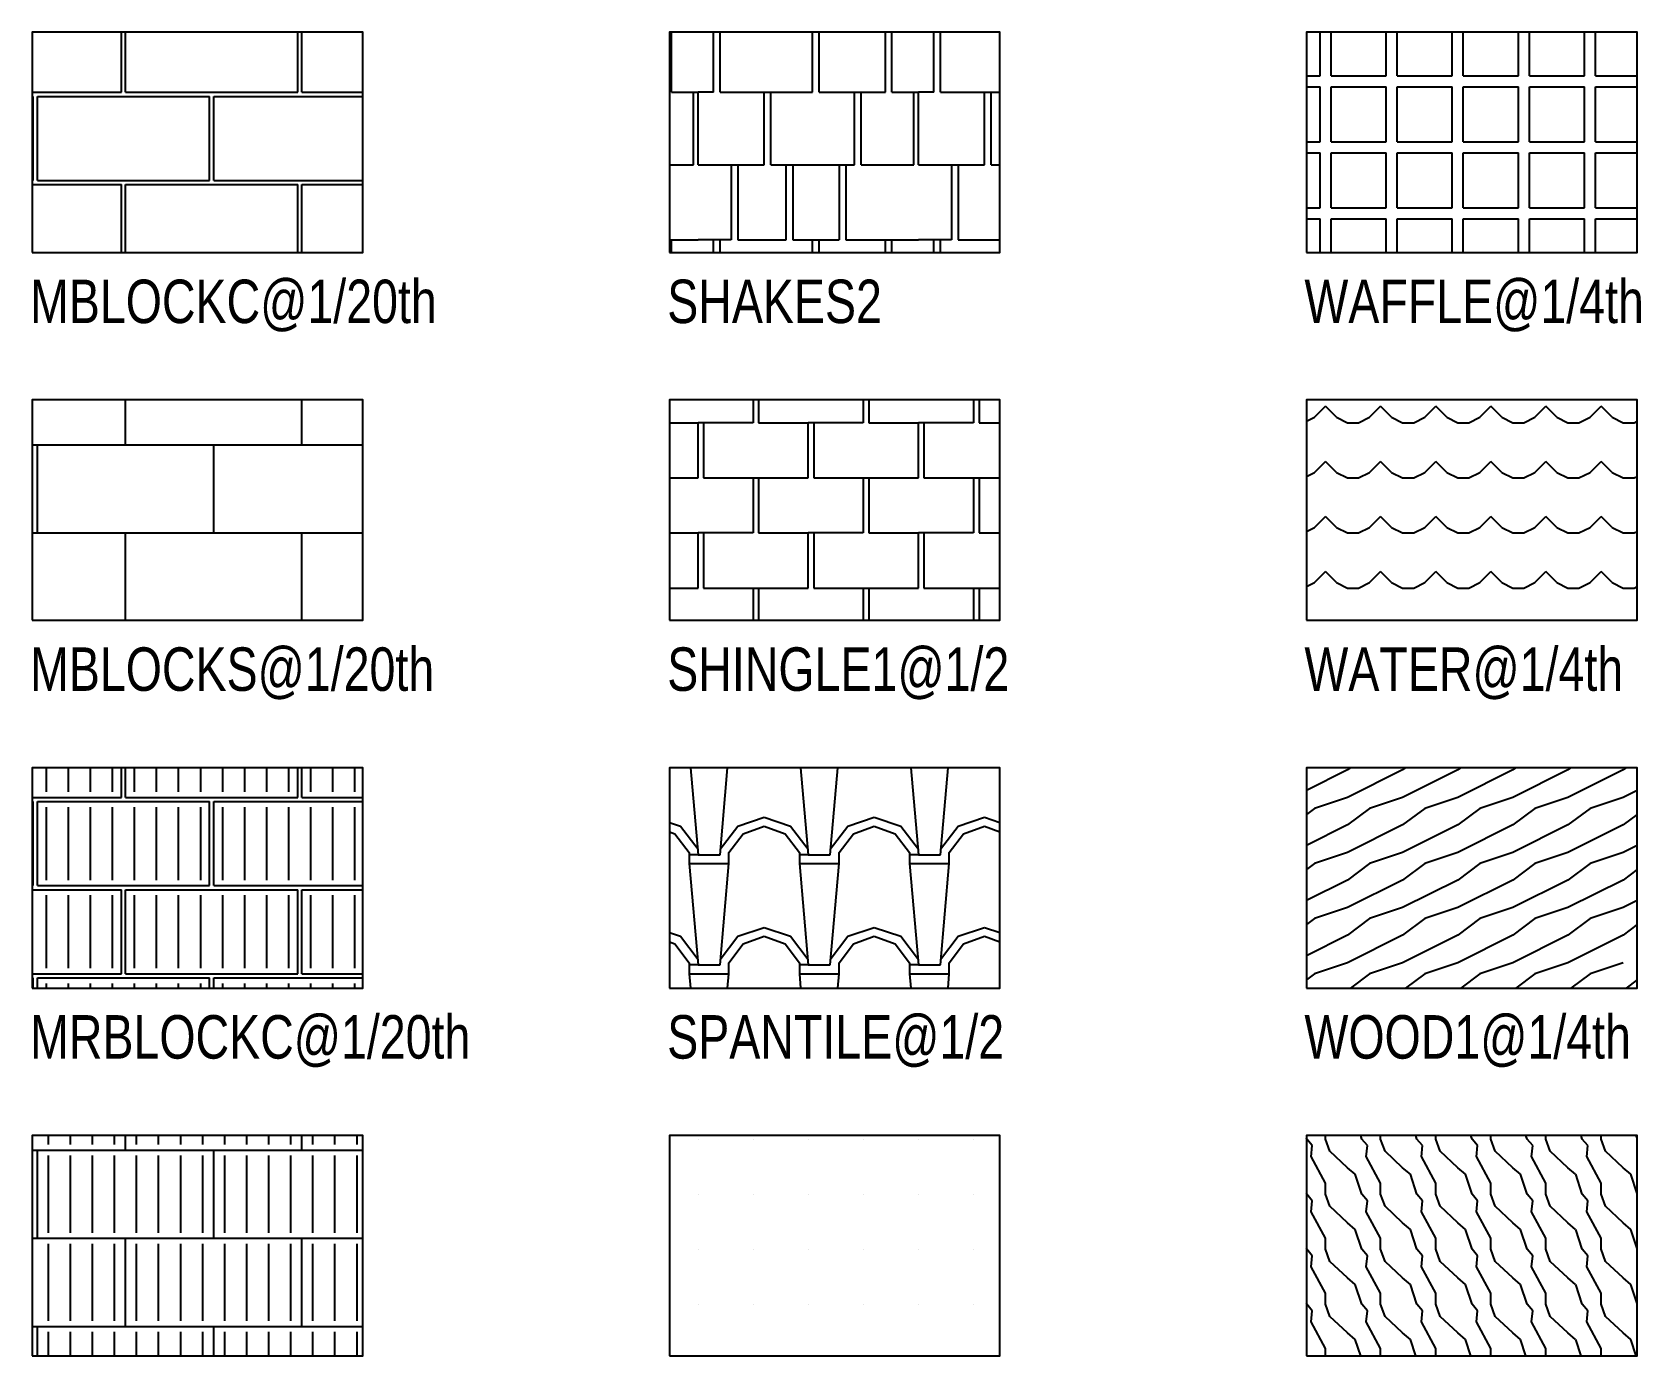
# Model space of a CAD drawing. Extents: x -2.9 to 13.5, y -14.5 to 10.9.
# Drawn here: x 5.77 to 13.07, y -1.73 to 4.27 of the extents above; entities that cross this region are included whole.
import ezdxf

# ---------------------------------------------------------------- set-up
doc = ezdxf.new("R2010")
doc.units = 0
doc.header["$MEASUREMENT"] = 0
doc.layers.get('0').update_dxf_attribs({"linetype": 'CONTINUOUS'})
doc.styles.add('ROMND', font='ic-romnd.shx', dxfattribs={"width": 0.8, "height": 0.5})

# ---------------------------------------------------------------- blocks, each defined once
blk = doc.blocks.new('*X46')
at = {"color": 0}
for p, q in [((5.5813, 4), (5.5813, 4.2726)), ((5.6, 4), (5.6, 4.2726)), ((6.3813, 4), (6.3813, 4.2726)), ((6.4, 4), (6.4, 4.2726)), ((5.1761, 4), (5.5813, 4)), ((5.1813, 3.6), (5.1813, 3.9813)), ((5.2, 3.6), (5.2, 3.9813)), ((5.2, 3.9813), (5.9813, 3.9813)), ((5.6, 4), (6.3813, 4)), ((5.9813, 3.6), (5.9813, 3.9813)), ((6, 3.6), (6, 3.9813)), ((6, 3.9813), (6.6761, 3.9813)), ((6.4, 4), (6.6761, 4)), ((5.1761, 3.5812), (5.5813, 3.5812)), ((5.2, 3.6), (5.9813, 3.6)), ((5.5813, 3.2726), (5.5813, 3.5812)), ((5.6, 3.2726), (5.6, 3.5812)), ((5.6, 3.5812), (6.3813, 3.5812)), ((6, 3.6), (6.6761, 3.6)), ((6.3813, 3.2726), (6.3813, 3.5812)), ((6.4, 3.2726), (6.4, 3.5812)), ((6.4, 3.5812), (6.6761, 3.5812))]:
    blk.add_line(p, q, dxfattribs=at)
blk = doc.blocks.new('*X47')
at = {"color": 0}
for p, q in [((5.6, 2.4), (5.6, 2.6038)), ((6.4, 2.4), (6.4, 2.6038)), ((5.1761, 2.4), (6.6761, 2.4)), ((5.2, 2), (5.2, 2.4)), ((6, 2), (6, 2.4)), ((5.1761, 2), (6.6761, 2)), ((5.6, 1.6038), (5.6, 2)), ((6.4, 1.6038), (6.4, 2))]:
    blk.add_line(p, q, dxfattribs=at)
blk = doc.blocks.new('*X48')
at = {"color": 0}
for p, q in [((5.2406, 0.825), (5.2406, 0.935)), ((5.3406, 0.825), (5.3406, 0.935)), ((5.4406, 0.825), (5.4406, 0.935)), ((5.5406, 0.825), (5.5406, 0.935)), ((5.5812, 0.8), (5.5812, 0.935)), ((5.6, 0.8), (5.6, 0.935)), ((5.6406, 0.825), (5.6406, 0.935)), ((5.7406, 0.825), (5.7406, 0.935)), ((5.8406, 0.825), (5.8406, 0.935)), ((5.9406, 0.825), (5.9406, 0.935)), ((6.0406, 0.825), (6.0406, 0.935)), ((6.1406, 0.825), (6.1406, 0.935)), ((6.2406, 0.825), (6.2406, 0.935)), ((6.3406, 0.825), (6.3406, 0.935)), ((6.3813, 0.8), (6.3813, 0.935)), ((6.4, 0.8), (6.4, 0.935)), ((6.4406, 0.825), (6.4406, 0.935)), ((6.5406, 0.825), (6.5406, 0.935)), ((6.6406, 0.825), (6.6406, 0.935)), ((5.1761, 0.8), (5.5812, 0.8)), ((5.1813, 0.4), (5.1813, 0.7812)), ((5.2, 0.4), (5.2, 0.7812)), ((5.2, 0.7812), (5.9813, 0.7812)), ((5.2406, 0.425), (5.2406, 0.7562)), ((5.3406, 0.425), (5.3406, 0.7562)), ((5.4406, 0.425), (5.4406, 0.7562)), ((5.5406, 0.425), (5.5406, 0.7562)), ((5.6, 0.8), (6.3813, 0.8)), ((5.6406, 0.425), (5.6406, 0.7562)), ((5.7406, 0.425), (5.7406, 0.7562)), ((5.8406, 0.425), (5.8406, 0.7562)), ((5.9406, 0.425), (5.9406, 0.7562)), ((5.9813, 0.4), (5.9813, 0.7812)), ((6, 0.4), (6, 0.7812)), ((6, 0.7812), (6.6761, 0.7812)), ((6.0406, 0.425), (6.0406, 0.7562)), ((6.1406, 0.425), (6.1406, 0.7562)), ((6.2406, 0.425), (6.2406, 0.7562)), ((6.3406, 0.425), (6.3406, 0.7562)), ((6.4, 0.8), (6.6761, 0.8)), ((6.4406, 0.425), (6.4406, 0.7562)), ((6.5406, 0.425), (6.5406, 0.7562)), ((6.6406, 0.425), (6.6406, 0.7562)), ((5.1761, 0.3812), (5.5812, 0.3812)), ((5.2, 0.4), (5.9813, 0.4)), ((5.5812, 0), (5.5812, 0.3812)), ((5.6, 0), (5.6, 0.3812)), ((5.6, 0.3812), (6.3813, 0.3812)), ((6, 0.4), (6.6761, 0.4)), ((6.3813, 0), (6.3813, 0.3812)), ((6.4, 0), (6.4, 0.3812)), ((6.4, 0.3812), (6.6761, 0.3812)), ((5.2406, 0.025), (5.2406, 0.3562)), ((5.3406, 0.025), (5.3406, 0.3562)), ((5.4406, 0.025), (5.4406, 0.3562)), ((5.5406, 0.025), (5.5406, 0.3562)), ((5.6406, 0.025), (5.6406, 0.3562)), ((5.7406, 0.025), (5.7406, 0.3562)), ((5.8406, 0.025), (5.8406, 0.3562)), ((5.9406, 0.025), (5.9406, 0.3562)), ((6.0406, 0.025), (6.0406, 0.3562)), ((6.1406, 0.025), (6.1406, 0.3562)), ((6.2406, 0.025), (6.2406, 0.3562)), ((6.3406, 0.025), (6.3406, 0.3562)), ((6.4406, 0.025), (6.4406, 0.3562)), ((6.5406, 0.025), (6.5406, 0.3562)), ((6.6406, 0.025), (6.6406, 0.3562)), ((5.1761, 0), (5.5812, 0)), ((5.6, 0), (6.3813, 0)), ((6.4, 0), (6.6761, 0)), ((5.1761, -0.0188), (5.1813, -0.0188)), ((5.1813, -0.065), (5.1813, -0.0188)), ((5.2, -0.065), (5.2, -0.0188)), ((5.2, -0.0188), (5.9813, -0.0188)), ((5.2406, -0.065), (5.2406, -0.0438)), ((5.3406, -0.065), (5.3406, -0.0438)), ((5.4406, -0.065), (5.4406, -0.0438)), ((5.5406, -0.065), (5.5406, -0.0438)), ((5.6406, -0.065), (5.6406, -0.0438)), ((5.7406, -0.065), (5.7406, -0.0438)), ((5.8406, -0.065), (5.8406, -0.0438)), ((5.9406, -0.065), (5.9406, -0.0438)), ((5.9813, -0.065), (5.9813, -0.0188)), ((6, -0.065), (6, -0.0188)), ((6, -0.0188), (6.6761, -0.0188)), ((6.0406, -0.065), (6.0406, -0.0438)), ((6.1406, -0.065), (6.1406, -0.0438)), ((6.2406, -0.065), (6.2406, -0.0438)), ((6.3406, -0.065), (6.3406, -0.0438)), ((6.4406, -0.065), (6.4406, -0.0438)), ((6.5406, -0.065), (6.5406, -0.0438)), ((6.6406, -0.065), (6.6406, -0.0438))]:
    blk.add_line(p, q, dxfattribs=at)
blk = doc.blocks.new('*X49')
at = {"color": 0}
for p, q in [((5.1761, -0.8), (6.6761, -0.8)), ((5.2, -1.2), (5.2, -0.8)), ((5.25, -0.775), (5.25, -0.7338)), ((5.35, -0.775), (5.35, -0.7338)), ((5.45, -0.775), (5.45, -0.7338)), ((5.55, -0.775), (5.55, -0.7338)), ((5.6, -0.8), (5.6, -0.7338)), ((5.65, -0.775), (5.65, -0.7338)), ((5.75, -0.775), (5.75, -0.7338)), ((5.85, -0.775), (5.85, -0.7338)), ((5.95, -0.775), (5.95, -0.7338)), ((6, -1.2), (6, -0.8)), ((6.05, -0.775), (6.05, -0.7338)), ((6.15, -0.775), (6.15, -0.7338)), ((6.25, -0.775), (6.25, -0.7338)), ((6.35, -0.775), (6.35, -0.7338)), ((6.4, -0.8), (6.4, -0.7338)), ((6.45, -0.775), (6.45, -0.7338)), ((6.55, -0.775), (6.55, -0.7338)), ((6.65, -0.775), (6.65, -0.7338)), ((5.25, -1.175), (5.25, -0.825)), ((5.35, -1.175), (5.35, -0.825)), ((5.45, -1.175), (5.45, -0.825)), ((5.55, -1.175), (5.55, -0.825)), ((5.65, -1.175), (5.65, -0.825)), ((5.75, -1.175), (5.75, -0.825)), ((5.85, -1.175), (5.85, -0.825)), ((5.95, -1.175), (5.95, -0.825)), ((6.05, -1.175), (6.05, -0.825)), ((6.15, -1.175), (6.15, -0.825)), ((6.25, -1.175), (6.25, -0.825)), ((6.35, -1.175), (6.35, -0.825)), ((6.45, -1.175), (6.45, -0.825)), ((6.55, -1.175), (6.55, -0.825)), ((6.65, -1.175), (6.65, -0.825)), ((5.1761, -1.2), (6.6761, -1.2)), ((5.25, -1.575), (5.25, -1.225)), ((5.35, -1.575), (5.35, -1.225)), ((5.45, -1.575), (5.45, -1.225)), ((5.55, -1.575), (5.55, -1.225)), ((5.6, -1.6), (5.6, -1.2)), ((5.65, -1.575), (5.65, -1.225)), ((5.75, -1.575), (5.75, -1.225)), ((5.85, -1.575), (5.85, -1.225)), ((5.95, -1.575), (5.95, -1.225)), ((6.05, -1.575), (6.05, -1.225)), ((6.15, -1.575), (6.15, -1.225)), ((6.25, -1.575), (6.25, -1.225)), ((6.35, -1.575), (6.35, -1.225)), ((6.4, -1.6), (6.4, -1.2)), ((6.45, -1.575), (6.45, -1.225)), ((6.55, -1.575), (6.55, -1.225)), ((6.65, -1.575), (6.65, -1.225)), ((5.1761, -1.6), (6.6761, -1.6)), ((5.2, -1.7338), (5.2, -1.6)), ((6, -1.7338), (6, -1.6)), ((5.25, -1.7338), (5.25, -1.625)), ((5.35, -1.7338), (5.35, -1.625)), ((5.45, -1.7338), (5.45, -1.625)), ((5.55, -1.7338), (5.55, -1.625)), ((5.65, -1.7338), (5.65, -1.625)), ((5.75, -1.7338), (5.75, -1.625)), ((5.85, -1.7338), (5.85, -1.625)), ((5.95, -1.7338), (5.95, -1.625)), ((6.05, -1.7338), (6.05, -1.625)), ((6.15, -1.7338), (6.15, -1.625)), ((6.25, -1.7338), (6.25, -1.625)), ((6.35, -1.7338), (6.35, -1.625)), ((6.45, -1.7338), (6.45, -1.625)), ((6.55, -1.7338), (6.55, -1.625)), ((6.65, -1.7338), (6.65, -1.625))]:
    blk.add_line(p, q, dxfattribs=at)
blk = doc.blocks.new('*X60')
at = {"color": 0}
for p, q in [((7.88, 4), (7.88, 4.2726)), ((8.07, 4), (8.07, 4.2726)), ((8.1, 4), (8.1, 4.2726)), ((8.52, 4), (8.52, 4.2726)), ((8.55, 4), (8.55, 4.2726)), ((8.85, 4), (8.85, 4.2726)), ((8.88, 4), (8.88, 4.2726)), ((9.07, 4), (9.07, 4.2726)), ((9.1, 4), (9.1, 4.2726)), ((7.88, 4), (8, 4)), ((7.98, 3.67), (7.98, 4)), ((8.07, 4), (8, 4)), ((8, 3.67), (8, 4)), ((8.1, 4), (8.52, 4)), ((8.3, 3.67), (8.3, 4)), ((8.33, 3.67), (8.33, 4)), ((8.55, 4), (8.85, 4)), ((8.71, 3.67), (8.71, 4)), ((8.74, 3.67), (8.74, 4)), ((8.88, 4), (9, 4)), ((8.98, 3.67), (8.98, 4)), ((9.07, 4), (9, 4)), ((9, 3.67), (9, 4)), ((9.1, 4), (9.37, 4)), ((9.3, 3.67), (9.3, 4)), ((9.33, 3.67), (9.33, 4)), ((7.87, 3.67), (7.98, 3.67)), ((8, 3.67), (8.3, 3.67)), ((8.15, 3.67), (8.15, 3.33)), ((8.18, 3.67), (8.18, 3.33)), ((8.33, 3.67), (8.71, 3.67)), ((8.4, 3.33), (8.4, 3.67)), ((8.43, 3.67), (8.43, 3.33)), ((8.64, 3.67), (8.64, 3.33)), ((8.67, 3.67), (8.67, 3.33)), ((8.74, 3.67), (8.98, 3.67)), ((9, 3.67), (9.3, 3.67)), ((9.15, 3.67), (9.15, 3.33)), ((9.18, 3.67), (9.18, 3.33)), ((9.33, 3.67), (9.37, 3.67)), ((7.87, 3.33), (8, 3.33)), ((7.88, 3.2726), (7.88, 3.33)), ((8.15, 3.33), (8, 3.33)), ((8.07, 3.2726), (8.07, 3.33)), ((8.1, 3.2726), (8.1, 3.33)), ((8.18, 3.33), (8.4, 3.33)), ((8.43, 3.33), (8.64, 3.33)), ((8.52, 3.2726), (8.52, 3.33)), ((8.55, 3.2726), (8.55, 3.33)), ((8.67, 3.33), (9, 3.33)), ((8.85, 3.2726), (8.85, 3.33)), ((8.88, 3.2726), (8.88, 3.33)), ((9.15, 3.33), (9, 3.33)), ((9.07, 3.2726), (9.07, 3.33)), ((9.1, 3.2726), (9.1, 3.33)), ((9.18, 3.33), (9.37, 3.33))]:
    blk.add_line(p, q, dxfattribs=at)
blk = doc.blocks.new('*X61')
at = {"color": 0}
for p, q in [((8.25, 2.6038), (8.25, 2.5)), ((8.275, 2.6038), (8.275, 2.5)), ((8.75, 2.6038), (8.75, 2.5)), ((8.775, 2.6038), (8.775, 2.5)), ((9.25, 2.6038), (9.25, 2.5)), ((9.275, 2.6038), (9.275, 2.5)), ((7.87, 2.5), (8, 2.5)), ((8.25, 2.5), (8, 2.5)), ((8, 2.25), (8, 2.5)), ((8.025, 2.5), (8.025, 2.25)), ((8.275, 2.5), (8.5, 2.5)), ((8.75, 2.5), (8.5, 2.5)), ((8.5, 2.25), (8.5, 2.5)), ((8.525, 2.5), (8.525, 2.25)), ((8.775, 2.5), (9, 2.5)), ((9.25, 2.5), (9, 2.5)), ((9, 2.25), (9, 2.5)), ((9.025, 2.5), (9.025, 2.25)), ((9.275, 2.5), (9.37, 2.5)), ((7.87, 2.25), (8, 2.25)), ((8.025, 2.25), (8.5, 2.25)), ((8.25, 2.25), (8.25, 2)), ((8.275, 2.25), (8.275, 2)), ((8.525, 2.25), (9, 2.25)), ((8.75, 2.25), (8.75, 2)), ((8.775, 2.25), (8.775, 2)), ((9.025, 2.25), (9.37, 2.25)), ((9.25, 2.25), (9.25, 2)), ((9.275, 2.25), (9.275, 2)), ((7.87, 2), (8, 2)), ((8.25, 2), (8, 2)), ((8, 1.75), (8, 2)), ((8.025, 2), (8.025, 1.75)), ((8.275, 2), (8.5, 2)), ((8.75, 2), (8.5, 2)), ((8.5, 1.75), (8.5, 2)), ((8.525, 2), (8.525, 1.75)), ((8.775, 2), (9, 2)), ((9.25, 2), (9, 2)), ((9, 1.75), (9, 2)), ((9.025, 2), (9.025, 1.75)), ((9.275, 2), (9.37, 2)), ((7.87, 1.75), (8, 1.75)), ((8.025, 1.75), (8.5, 1.75)), ((8.25, 1.75), (8.25, 1.6038)), ((8.275, 1.75), (8.275, 1.6038)), ((8.525, 1.75), (9, 1.75)), ((8.75, 1.75), (8.75, 1.6038)), ((8.775, 1.75), (8.775, 1.6038)), ((9.025, 1.75), (9.37, 1.75)), ((9.25, 1.75), (9.25, 1.6038)), ((9.275, 1.75), (9.275, 1.6038))]:
    blk.add_line(p, q, dxfattribs=at)
blk = doc.blocks.new('*X62')
at = {"color": 0}
for p, q in [((7.9657, 0.935), (8, 0.54)), ((8.1, 0.54), (8.1344, 0.935)), ((8.4657, 0.935), (8.5, 0.54)), ((8.6, 0.54), (8.6344, 0.935)), ((8.9657, 0.935), (9, 0.54)), ((9.1, 0.54), (9.1344, 0.935)), ((7.87, 0.6867), (7.92, 0.67)), ((7.92, 0.6701), (8, 0.5651)), ((8.1, 0.5649), (8.18, 0.6699)), ((8.18, 0.67), (8.3, 0.71)), ((8.205, 0.635), (8.3, 0.67)), ((8.3, 0.71), (8.42, 0.67)), ((8.3, 0.67), (8.395, 0.635)), ((8.42, 0.6701), (8.5, 0.5651)), ((8.6, 0.5649), (8.68, 0.6699)), ((8.68, 0.67), (8.8, 0.71)), ((8.705, 0.635), (8.8, 0.67)), ((8.8, 0.71), (8.92, 0.67)), ((8.8, 0.67), (8.895, 0.635)), ((8.92, 0.6701), (9, 0.5651)), ((9.1, 0.5649), (9.18, 0.6699)), ((9.18, 0.67), (9.3, 0.71)), ((9.205, 0.635), (9.3, 0.67)), ((9.3, 0.71), (9.37, 0.6867)), ((9.3, 0.67), (9.37, 0.6442)), ((7.87, 0.6442), (7.895, 0.635)), ((7.895, 0.635), (7.96, 0.55)), ((8.14, 0.55), (8.205, 0.635)), ((8.3951, 0.635), (8.4601, 0.55)), ((8.6401, 0.55), (8.7051, 0.635)), ((8.8951, 0.6349), (8.9601, 0.55)), ((9.1401, 0.55), (9.2051, 0.635)), ((7.96, 0.55), (7.96, 0.5)), ((8, 0.54), (7.96, 0.54)), ((8, 0.54), (8.1, 0.54)), ((8.14, 0.5), (8.14, 0.55)), ((8.46, 0.55), (8.46, 0.5)), ((8.5, 0.54), (8.46, 0.54)), ((8.5, 0.54), (8.6, 0.54)), ((8.64, 0.5), (8.64, 0.55)), ((8.96, 0.55), (8.96, 0.5)), ((9, 0.54), (8.96, 0.54)), ((9, 0.54), (9.1, 0.54)), ((9.14, 0.5), (9.14, 0.55)), ((7.96, 0.5), (8, 0.04)), ((7.96, 0.5), (8, 0.5)), ((8, 0.5), (8.14, 0.5)), ((8.1, 0.04), (8.14, 0.5)), ((8.46, 0.5), (8.5, 0.04)), ((8.46, 0.5), (8.5, 0.5)), ((8.5, 0.5), (8.64, 0.5)), ((8.6, 0.04), (8.64, 0.5)), ((8.96, 0.5), (9, 0.04)), ((8.96, 0.5), (9, 0.5)), ((9, 0.5), (9.14, 0.5)), ((9.1, 0.04), (9.14, 0.5)), ((7.87, 0.1867), (7.92, 0.17)), ((7.92, 0.1701), (8, 0.0651)), ((8.1, 0.0649), (8.18, 0.1699)), ((8.18, 0.17), (8.3, 0.21)), ((8.205, 0.135), (8.3, 0.17)), ((8.3, 0.21), (8.42, 0.17)), ((8.3, 0.17), (8.395, 0.135)), ((8.42, 0.1701), (8.5, 0.0651)), ((8.6, 0.0649), (8.68, 0.1699)), ((8.68, 0.17), (8.8, 0.21)), ((8.705, 0.135), (8.8, 0.17)), ((8.8, 0.21), (8.92, 0.17)), ((8.8, 0.17), (8.895, 0.135)), ((8.92, 0.1701), (9, 0.0651)), ((9.1, 0.0649), (9.18, 0.1699)), ((9.18, 0.17), (9.3, 0.21)), ((9.205, 0.135), (9.3, 0.17)), ((9.3, 0.21), (9.37, 0.1867)), ((9.3, 0.17), (9.37, 0.1442)), ((7.87, 0.1442), (7.895, 0.135)), ((7.895, 0.135), (7.96, 0.05)), ((8.1401, 0.05), (8.2051, 0.135)), ((8.3951, 0.135), (8.4601, 0.05)), ((8.6401, 0.05), (8.7051, 0.135)), ((8.8951, 0.135), (8.9601, 0.05)), ((9.1401, 0.0501), (9.2051, 0.1351)), ((7.96, 0.05), (7.96, 0)), ((8, 0.04), (7.96, 0.04)), ((7.96, 0), (7.9657, -0.065)), ((7.96, 0), (8, 0)), ((8, 0.04), (8.1, 0.04)), ((8, 0), (8.14, 0)), ((8.14, 0), (8.14, 0.05)), ((8.46, 0.05), (8.46, 0)), ((8.5, 0.04), (8.46, 0.04)), ((8.46, 0), (8.4657, -0.065)), ((8.46, 0), (8.5, 0)), ((8.5, 0.04), (8.6, 0.04)), ((8.5, 0), (8.64, 0)), ((8.64, 0), (8.64, 0.05)), ((8.96, 0.05), (8.96, 0)), ((9, 0.04), (8.96, 0.04)), ((8.96, 0), (8.9657, -0.065)), ((8.96, 0), (9, 0)), ((9, 0.04), (9.1, 0.04)), ((9, 0), (9.14, 0)), ((9.14, 0), (9.14, 0.05)), ((8.1344, -0.065), (8.14, 0)), ((8.6344, -0.065), (8.64, 0)), ((9.1344, -0.065), (9.14, 0))]:
    blk.add_line(p, q, dxfattribs=at)
blk = doc.blocks.new('*X73')
at = {"color": 0}
for p, q in [((10.625, 4.075), (10.625, 4.2726)), ((10.675, 4.075), (10.675, 4.2726)), ((10.925, 4.075), (10.925, 4.2726)), ((10.975, 4.075), (10.975, 4.2726)), ((11.225, 4.075), (11.225, 4.2726)), ((11.275, 4.075), (11.275, 4.2726)), ((11.525, 4.075), (11.525, 4.2726)), ((11.575, 4.075), (11.575, 4.2726)), ((11.825, 4.075), (11.825, 4.2726)), ((11.875, 4.075), (11.875, 4.2726)), ((10.5639, 4.075), (10.625, 4.075)), ((10.5639, 4.025), (10.625, 4.025)), ((10.625, 3.775), (10.625, 4.025)), ((10.675, 4.075), (10.925, 4.075)), ((10.675, 4.025), (10.925, 4.025)), ((10.675, 3.775), (10.675, 4.025)), ((10.925, 3.775), (10.925, 4.025)), ((10.975, 4.075), (11.225, 4.075)), ((10.975, 4.025), (11.225, 4.025)), ((10.975, 3.775), (10.975, 4.025)), ((11.225, 3.775), (11.225, 4.025)), ((11.275, 4.075), (11.525, 4.075)), ((11.275, 4.025), (11.525, 4.025)), ((11.275, 3.775), (11.275, 4.025)), ((11.525, 3.775), (11.525, 4.025)), ((11.575, 4.075), (11.825, 4.075)), ((11.575, 4.025), (11.825, 4.025)), ((11.575, 3.775), (11.575, 4.025)), ((11.825, 3.775), (11.825, 4.025)), ((11.875, 4.075), (12.0639, 4.075)), ((11.875, 4.025), (12.0639, 4.025)), ((11.875, 3.775), (11.875, 4.025)), ((10.5639, 3.775), (10.625, 3.775)), ((10.5639, 3.725), (10.625, 3.725)), ((10.625, 3.475), (10.625, 3.725)), ((10.675, 3.775), (10.925, 3.775)), ((10.675, 3.725), (10.925, 3.725)), ((10.675, 3.475), (10.675, 3.725)), ((10.925, 3.475), (10.925, 3.725)), ((10.975, 3.775), (11.225, 3.775)), ((10.975, 3.725), (11.225, 3.725)), ((10.975, 3.475), (10.975, 3.725)), ((11.225, 3.475), (11.225, 3.725)), ((11.275, 3.775), (11.525, 3.775)), ((11.275, 3.725), (11.525, 3.725)), ((11.275, 3.475), (11.275, 3.725)), ((11.525, 3.475), (11.525, 3.725)), ((11.575, 3.775), (11.825, 3.775)), ((11.575, 3.725), (11.825, 3.725)), ((11.575, 3.475), (11.575, 3.725)), ((11.825, 3.475), (11.825, 3.725)), ((11.875, 3.775), (12.0639, 3.775)), ((11.875, 3.725), (12.0639, 3.725)), ((11.875, 3.475), (11.875, 3.725)), ((10.5639, 3.475), (10.625, 3.475)), ((10.675, 3.475), (10.925, 3.475)), ((10.975, 3.475), (11.225, 3.475)), ((11.275, 3.475), (11.525, 3.475)), ((11.575, 3.475), (11.825, 3.475)), ((11.875, 3.475), (12.0639, 3.475)), ((10.5639, 3.425), (10.625, 3.425)), ((10.625, 3.2726), (10.625, 3.425)), ((10.675, 3.425), (10.925, 3.425)), ((10.675, 3.2726), (10.675, 3.425)), ((10.925, 3.2726), (10.925, 3.425)), ((10.975, 3.425), (11.225, 3.425)), ((10.975, 3.2726), (10.975, 3.425)), ((11.225, 3.2726), (11.225, 3.425)), ((11.275, 3.425), (11.525, 3.425)), ((11.275, 3.2726), (11.275, 3.425)), ((11.525, 3.2726), (11.525, 3.425)), ((11.575, 3.425), (11.825, 3.425)), ((11.575, 3.2726), (11.575, 3.425)), ((11.825, 3.2726), (11.825, 3.425)), ((11.875, 3.425), (12.0639, 3.425)), ((11.875, 3.2726), (11.875, 3.425))]:
    blk.add_line(p, q, dxfattribs=at)
blk = doc.blocks.new('*X74')
at = {"color": 0}
for p, q in [((10.6, 2.525), (10.65, 2.575)), ((10.7, 2.525), (10.65, 2.575)), ((10.85, 2.525), (10.9, 2.575)), ((10.95, 2.525), (10.9, 2.575)), ((11.1, 2.525), (11.15, 2.575)), ((11.2, 2.525), (11.15, 2.575)), ((11.35, 2.525), (11.4, 2.575)), ((11.45, 2.525), (11.4, 2.575)), ((11.6, 2.525), (11.65, 2.575)), ((11.7, 2.525), (11.65, 2.575)), ((11.85, 2.525), (11.9, 2.575)), ((11.95, 2.525), (11.9, 2.575)), ((10.5639, 2.5069), (10.6, 2.525)), ((10.7, 2.525), (10.75, 2.5)), ((10.75, 2.5), (10.8, 2.5)), ((10.8, 2.5), (10.85, 2.525)), ((10.95, 2.525), (11, 2.5)), ((11, 2.5), (11.05, 2.5)), ((11.05, 2.5), (11.1, 2.525)), ((11.2, 2.525), (11.25, 2.5)), ((11.25, 2.5), (11.3, 2.5)), ((11.3, 2.5), (11.35, 2.525)), ((11.45, 2.525), (11.5, 2.5)), ((11.5, 2.5), (11.55, 2.5)), ((11.55, 2.5), (11.6, 2.525)), ((11.7, 2.525), (11.75, 2.5)), ((11.75, 2.5), (11.8, 2.5)), ((11.8, 2.5), (11.85, 2.525)), ((11.95, 2.525), (12, 2.5)), ((12, 2.5), (12.05, 2.5)), ((12.05, 2.5), (12.0639, 2.5069)), ((10.5639, 2.2569), (10.6, 2.275)), ((10.6, 2.275), (10.65, 2.325)), ((10.7, 2.275), (10.65, 2.325)), ((10.7, 2.275), (10.75, 2.25)), ((10.8, 2.25), (10.85, 2.275)), ((10.85, 2.275), (10.9, 2.325)), ((10.95, 2.275), (10.9, 2.325)), ((10.95, 2.275), (11, 2.25)), ((11.05, 2.25), (11.1, 2.275)), ((11.1, 2.275), (11.15, 2.325)), ((11.2, 2.275), (11.15, 2.325)), ((11.2, 2.275), (11.25, 2.25)), ((11.3, 2.25), (11.35, 2.275)), ((11.35, 2.275), (11.4, 2.325)), ((11.45, 2.275), (11.4, 2.325)), ((11.45, 2.275), (11.5, 2.25)), ((11.55, 2.25), (11.6, 2.275)), ((11.6, 2.275), (11.65, 2.325)), ((11.7, 2.275), (11.65, 2.325)), ((11.7, 2.275), (11.75, 2.25)), ((11.8, 2.25), (11.85, 2.275)), ((11.85, 2.275), (11.9, 2.325)), ((11.95, 2.275), (11.9, 2.325)), ((11.95, 2.275), (12, 2.25)), ((10.75, 2.25), (10.8, 2.25)), ((11, 2.25), (11.05, 2.25)), ((11.25, 2.25), (11.3, 2.25)), ((11.5, 2.25), (11.55, 2.25)), ((11.75, 2.25), (11.8, 2.25)), ((12, 2.25), (12.05, 2.25)), ((12.05, 2.25), (12.0639, 2.2569)), ((10.6, 2.025), (10.65, 2.075)), ((10.7, 2.025), (10.65, 2.075)), ((10.85, 2.025), (10.9, 2.075)), ((10.95, 2.025), (10.9, 2.075)), ((11.1, 2.025), (11.15, 2.075)), ((11.2, 2.025), (11.15, 2.075)), ((11.35, 2.025), (11.4, 2.075)), ((11.45, 2.025), (11.4, 2.075)), ((11.6, 2.025), (11.65, 2.075)), ((11.7, 2.025), (11.65, 2.075)), ((11.85, 2.025), (11.9, 2.075)), ((11.95, 2.025), (11.9, 2.075)), ((10.5639, 2.0069), (10.6, 2.025)), ((10.7, 2.025), (10.75, 2)), ((10.75, 2), (10.8, 2)), ((10.8, 2), (10.85, 2.025)), ((10.95, 2.025), (11, 2)), ((11, 2), (11.05, 2)), ((11.05, 2), (11.1, 2.025)), ((11.2, 2.025), (11.25, 2)), ((11.25, 2), (11.3, 2)), ((11.3, 2), (11.35, 2.025)), ((11.45, 2.025), (11.5, 2)), ((11.5, 2), (11.55, 2)), ((11.55, 2), (11.6, 2.025)), ((11.7, 2.025), (11.75, 2)), ((11.75, 2), (11.8, 2)), ((11.8, 2), (11.85, 2.025)), ((11.95, 2.025), (12, 2)), ((12, 2), (12.05, 2)), ((12.05, 2), (12.0639, 2.0069)), ((10.6, 1.775), (10.65, 1.825)), ((10.7, 1.775), (10.65, 1.825)), ((10.85, 1.775), (10.9, 1.825)), ((10.95, 1.775), (10.9, 1.825)), ((11.1, 1.775), (11.15, 1.825)), ((11.2, 1.775), (11.15, 1.825)), ((11.35, 1.775), (11.4, 1.825)), ((11.45, 1.775), (11.4, 1.825)), ((11.6, 1.775), (11.65, 1.825)), ((11.7, 1.775), (11.65, 1.825)), ((11.85, 1.775), (11.9, 1.825)), ((11.95, 1.775), (11.9, 1.825)), ((10.5639, 1.7569), (10.6, 1.775)), ((10.7, 1.775), (10.75, 1.75)), ((10.8, 1.75), (10.85, 1.775)), ((10.95, 1.775), (11, 1.75)), ((11.05, 1.75), (11.1, 1.775)), ((11.2, 1.775), (11.25, 1.75)), ((11.3, 1.75), (11.35, 1.775)), ((11.45, 1.775), (11.5, 1.75)), ((11.55, 1.75), (11.6, 1.775)), ((11.7, 1.775), (11.75, 1.75)), ((11.8, 1.75), (11.85, 1.775)), ((11.95, 1.775), (12, 1.75)), ((12.05, 1.75), (12.0639, 1.7569)), ((10.75, 1.75), (10.8, 1.75)), ((11, 1.75), (11.05, 1.75)), ((11.25, 1.75), (11.3, 1.75)), ((11.5, 1.75), (11.55, 1.75)), ((11.75, 1.75), (11.8, 1.75)), ((12, 1.75), (12.05, 1.75))]:
    blk.add_line(p, q, dxfattribs=at)
blk = doc.blocks.new('*X75')
at = {"color": 0}
for p, q in [((10.75, 0.925), (10.5639, 0.832)), ((10.7634, 0.935), (10.75, 0.925)), ((11, 0.925), (10.75, 0.8)), ((11.0134, 0.935), (11, 0.925)), ((11.25, 0.925), (11, 0.8)), ((11.2634, 0.935), (11.25, 0.925)), ((11.5, 0.925), (11.25, 0.8)), ((11.5134, 0.935), (11.5, 0.925)), ((11.75, 0.925), (11.5, 0.8)), ((11.7634, 0.935), (11.75, 0.925)), ((12, 0.925), (11.75, 0.8)), ((12.0134, 0.935), (12, 0.925)), ((12.0639, 0.832), (12, 0.8)), ((10.6, 0.75), (10.5639, 0.7229)), ((10.75, 0.8), (10.6, 0.75)), ((10.85, 0.75), (10.75, 0.675)), ((11, 0.8), (10.85, 0.75)), ((11.1, 0.75), (11, 0.675)), ((11.25, 0.8), (11.1, 0.75)), ((11.35, 0.75), (11.25, 0.675)), ((11.5, 0.8), (11.35, 0.75)), ((11.6, 0.75), (11.5, 0.675)), ((11.75, 0.8), (11.6, 0.75)), ((11.85, 0.75), (11.75, 0.675)), ((12, 0.8), (11.85, 0.75)), ((10.75, 0.675), (10.5639, 0.582)), ((11, 0.675), (10.75, 0.55)), ((11.25, 0.675), (11, 0.55)), ((11.5, 0.675), (11.25, 0.55)), ((11.75, 0.675), (11.5, 0.55)), ((12, 0.675), (11.75, 0.55)), ((12.0639, 0.7229), (12, 0.675)), ((10.75, 0.55), (10.6, 0.5)), ((11, 0.55), (10.85, 0.5)), ((11.25, 0.55), (11.1, 0.5)), ((11.5, 0.55), (11.35, 0.5)), ((11.75, 0.55), (11.6, 0.5)), ((12, 0.55), (11.85, 0.5)), ((12.0639, 0.582), (12, 0.55)), ((10.6, 0.5), (10.5639, 0.4729)), ((10.85, 0.5), (10.75, 0.425)), ((11.1, 0.5), (11, 0.425)), ((11.35, 0.5), (11.25, 0.425)), ((11.6, 0.5), (11.5, 0.425)), ((11.85, 0.5), (11.75, 0.425)), ((12.0639, 0.4729), (12, 0.425)), ((10.75, 0.425), (10.5639, 0.332)), ((11, 0.425), (10.75, 0.3)), ((11.25, 0.425), (11, 0.3)), ((11.5, 0.425), (11.25, 0.3)), ((11.75, 0.425), (11.5, 0.3)), ((12, 0.425), (11.75, 0.3)), ((10.75, 0.3), (10.6, 0.25)), ((11, 0.3), (10.85, 0.25)), ((11.25, 0.3), (11.1, 0.25)), ((11.5, 0.3), (11.35, 0.25)), ((11.75, 0.3), (11.6, 0.25)), ((12, 0.3), (11.85, 0.25)), ((12.0639, 0.332), (12, 0.3)), ((10.6, 0.25), (10.5639, 0.2229)), ((10.85, 0.25), (10.75, 0.175)), ((11.1, 0.25), (11, 0.175)), ((11.35, 0.25), (11.25, 0.175)), ((11.6, 0.25), (11.5, 0.175)), ((11.85, 0.25), (11.75, 0.175)), ((12.0639, 0.2229), (12, 0.175)), ((10.75, 0.175), (10.5639, 0.082)), ((11, 0.175), (10.75, 0.05)), ((11.25, 0.175), (11, 0.05)), ((11.5, 0.175), (11.25, 0.05)), ((11.75, 0.175), (11.5, 0.05)), ((12, 0.175), (11.75, 0.05)), ((10.6, 0), (10.5639, -0.0271)), ((10.75, 0.05), (10.6, 0)), ((10.85, 0), (10.7634, -0.065)), ((11, 0.05), (10.85, 0)), ((11.1, 0), (11.0134, -0.065)), ((11.25, 0.05), (11.1, 0)), ((11.35, 0), (11.2634, -0.065)), ((11.5, 0.05), (11.35, 0)), ((11.6, 0), (11.5134, -0.065)), ((11.75, 0.05), (11.6, 0)), ((11.85, 0), (11.7634, -0.065)), ((12, 0.05), (11.85, 0)), ((12.0639, -0.0271), (12.0134, -0.065))]:
    blk.add_line(p, q, dxfattribs=at)
blk = doc.blocks.new('*X76')
at = {"color": 0}
for p, q in [((10.565, -0.75), (10.5639, -0.7467)), ((10.59, -0.78), (10.565, -0.75)), ((10.585, -0.8301), (10.59, -0.7801)), ((10.65, -0.75), (10.65, -0.7338)), ((10.67, -0.805), (10.65, -0.75)), ((10.815, -0.75), (10.8096, -0.7338)), ((10.84, -0.78), (10.815, -0.75)), ((10.835, -0.8301), (10.84, -0.7801)), ((10.9, -0.75), (10.9, -0.7338)), ((10.92, -0.805), (10.9, -0.75)), ((11.065, -0.75), (11.0596, -0.7338)), ((11.09, -0.78), (11.065, -0.75)), ((11.085, -0.8301), (11.09, -0.7801)), ((11.15, -0.75), (11.15, -0.7338)), ((11.17, -0.805), (11.15, -0.75)), ((11.315, -0.75), (11.3096, -0.7338)), ((11.34, -0.78), (11.315, -0.75)), ((11.335, -0.8301), (11.34, -0.7801)), ((11.4, -0.75), (11.4, -0.7338)), ((11.42, -0.805), (11.4, -0.75)), ((11.565, -0.75), (11.5596, -0.7338)), ((11.59, -0.78), (11.565, -0.75)), ((11.585, -0.8301), (11.59, -0.7801)), ((11.65, -0.75), (11.65, -0.7338)), ((11.67, -0.805), (11.65, -0.75)), ((11.815, -0.75), (11.8096, -0.7338)), ((11.84, -0.78), (11.815, -0.75)), ((11.835, -0.8301), (11.84, -0.7801)), ((11.9, -0.75), (11.9, -0.7338)), ((11.92, -0.805), (11.9, -0.75)), ((12.0639, -0.7467), (12.0596, -0.7338)), ((10.6499, -0.9499), (10.5849, -0.8299)), ((10.75, -0.88), (10.67, -0.805)), ((10.8999, -0.9499), (10.8349, -0.8299)), ((11, -0.88), (10.92, -0.805)), ((11.1499, -0.9499), (11.0849, -0.8299)), ((11.25, -0.88), (11.17, -0.805)), ((11.3999, -0.9499), (11.3349, -0.8299)), ((11.5, -0.88), (11.42, -0.805)), ((11.6499, -0.9499), (11.5849, -0.8299)), ((11.75, -0.88), (11.67, -0.805)), ((11.8999, -0.9499), (11.8349, -0.8299)), ((12, -0.88), (11.92, -0.805)), ((10.785, -0.91), (10.75, -0.88)), ((10.815, -1), (10.785, -0.91)), ((11.0349, -0.91), (10.9999, -0.88)), ((11.065, -1), (11.035, -0.91)), ((11.2849, -0.91), (11.2499, -0.88)), ((11.315, -1), (11.285, -0.91)), ((11.5349, -0.91), (11.4999, -0.88)), ((11.565, -1), (11.535, -0.91)), ((11.7849, -0.91), (11.7499, -0.88)), ((11.815, -1), (11.785, -0.91)), ((12.0349, -0.91), (11.9999, -0.88)), ((12.0639, -0.9967), (12.035, -0.91)), ((10.565, -1), (10.5639, -0.9967)), ((10.59, -1.03), (10.565, -1)), ((10.65, -1), (10.65, -0.95)), ((10.67, -1.055), (10.65, -1)), ((10.84, -1.03), (10.815, -1)), ((10.9, -1), (10.9, -0.95)), ((10.92, -1.055), (10.9, -1)), ((11.09, -1.03), (11.065, -1)), ((11.15, -1), (11.15, -0.95)), ((11.17, -1.055), (11.15, -1)), ((11.34, -1.03), (11.315, -1)), ((11.4, -1), (11.4, -0.95)), ((11.42, -1.055), (11.4, -1)), ((11.59, -1.03), (11.565, -1)), ((11.65, -1), (11.65, -0.95)), ((11.67, -1.055), (11.65, -1)), ((11.84, -1.03), (11.815, -1)), ((11.9, -1), (11.9, -0.95)), ((11.92, -1.055), (11.9, -1)), ((10.6499, -1.1999), (10.5849, -1.0799)), ((10.585, -1.0801), (10.59, -1.0301)), ((10.75, -1.13), (10.67, -1.055)), ((10.8999, -1.1999), (10.8349, -1.0799)), ((10.835, -1.0801), (10.84, -1.0301)), ((11, -1.13), (10.92, -1.055)), ((11.1499, -1.1999), (11.0849, -1.0799)), ((11.085, -1.0801), (11.09, -1.0301)), ((11.25, -1.13), (11.17, -1.055)), ((11.3999, -1.1999), (11.3349, -1.0799)), ((11.335, -1.0801), (11.34, -1.0301)), ((11.5, -1.13), (11.42, -1.055)), ((11.6499, -1.1999), (11.5849, -1.0799)), ((11.585, -1.0801), (11.59, -1.0301)), ((11.75, -1.13), (11.67, -1.055)), ((11.8999, -1.1999), (11.8349, -1.0799)), ((11.835, -1.0801), (11.84, -1.0301)), ((12, -1.13), (11.92, -1.055)), ((10.785, -1.16), (10.75, -1.13)), ((10.815, -1.25), (10.785, -1.16)), ((11.035, -1.16), (11, -1.13)), ((11.065, -1.25), (11.035, -1.16)), ((11.2849, -1.16), (11.2499, -1.13)), ((11.315, -1.25), (11.285, -1.16)), ((11.5349, -1.16), (11.4999, -1.13)), ((11.565, -1.25), (11.535, -1.16)), ((11.7849, -1.16), (11.7499, -1.13)), ((11.815, -1.25), (11.785, -1.16)), ((12.0349, -1.16), (11.9999, -1.13)), ((12.0639, -1.2467), (12.035, -1.16)), ((10.65, -1.25), (10.65, -1.2)), ((10.9, -1.25), (10.9, -1.2)), ((11.15, -1.25), (11.15, -1.2)), ((11.4, -1.25), (11.4, -1.2)), ((11.65, -1.25), (11.65, -1.2)), ((11.9, -1.25), (11.9, -1.2)), ((10.565, -1.25), (10.5639, -1.2467)), ((10.59, -1.28), (10.565, -1.25)), ((10.585, -1.3301), (10.59, -1.2801)), ((10.67, -1.305), (10.65, -1.25)), ((10.75, -1.38), (10.67, -1.305)), ((10.84, -1.28), (10.815, -1.25)), ((10.835, -1.3301), (10.84, -1.2801)), ((10.92, -1.305), (10.9, -1.25)), ((11, -1.38), (10.92, -1.305)), ((11.09, -1.28), (11.065, -1.25)), ((11.085, -1.3301), (11.09, -1.2801)), ((11.17, -1.305), (11.15, -1.25)), ((11.25, -1.38), (11.17, -1.305)), ((11.34, -1.28), (11.315, -1.25)), ((11.335, -1.3301), (11.34, -1.2801)), ((11.42, -1.305), (11.4, -1.25)), ((11.5, -1.38), (11.42, -1.305)), ((11.59, -1.28), (11.565, -1.25)), ((11.585, -1.3301), (11.59, -1.2801)), ((11.67, -1.305), (11.65, -1.25)), ((11.75, -1.38), (11.67, -1.305)), ((11.84, -1.28), (11.815, -1.25)), ((11.835, -1.3301), (11.84, -1.2801)), ((11.92, -1.305), (11.9, -1.25)), ((12, -1.38), (11.92, -1.305)), ((10.6499, -1.4499), (10.5849, -1.3299)), ((10.785, -1.41), (10.75, -1.38)), ((10.8999, -1.4499), (10.8349, -1.3299)), ((11.035, -1.41), (11, -1.38)), ((11.1499, -1.4499), (11.0849, -1.3299)), ((11.285, -1.41), (11.25, -1.38)), ((11.3999, -1.4499), (11.3349, -1.3299)), ((11.5349, -1.41), (11.4999, -1.38)), ((11.6499, -1.4499), (11.5849, -1.3299)), ((11.7849, -1.41), (11.7499, -1.38)), ((11.8999, -1.4499), (11.8349, -1.3299)), ((12.0349, -1.41), (11.9999, -1.38)), ((10.65, -1.5), (10.65, -1.45)), ((10.815, -1.5), (10.785, -1.41)), ((10.9, -1.5), (10.9, -1.45)), ((11.065, -1.5), (11.035, -1.41)), ((11.15, -1.5), (11.15, -1.45)), ((11.315, -1.5), (11.285, -1.41)), ((11.4, -1.5), (11.4, -1.45)), ((11.565, -1.5), (11.535, -1.41)), ((11.65, -1.5), (11.65, -1.45)), ((11.815, -1.5), (11.785, -1.41)), ((11.9, -1.5), (11.9, -1.45)), ((12.0639, -1.4967), (12.035, -1.41)), ((10.565, -1.5), (10.5639, -1.4967)), ((10.59, -1.53), (10.565, -1.5)), ((10.585, -1.5801), (10.59, -1.5301)), ((10.67, -1.555), (10.65, -1.5)), ((10.84, -1.53), (10.815, -1.5)), ((10.835, -1.5801), (10.84, -1.5301)), ((10.92, -1.555), (10.9, -1.5)), ((11.09, -1.53), (11.065, -1.5)), ((11.085, -1.5801), (11.09, -1.5301)), ((11.17, -1.555), (11.15, -1.5)), ((11.34, -1.53), (11.315, -1.5)), ((11.335, -1.5801), (11.34, -1.5301)), ((11.42, -1.555), (11.4, -1.5)), ((11.59, -1.53), (11.565, -1.5)), ((11.585, -1.5801), (11.59, -1.5301)), ((11.67, -1.555), (11.65, -1.5)), ((11.84, -1.53), (11.815, -1.5)), ((11.835, -1.5801), (11.84, -1.5301)), ((11.92, -1.555), (11.9, -1.5)), ((10.6499, -1.6999), (10.5849, -1.5799)), ((10.75, -1.63), (10.67, -1.555)), ((10.8999, -1.6999), (10.8349, -1.5799)), ((11, -1.63), (10.92, -1.555)), ((11.1499, -1.6999), (11.0849, -1.5799)), ((11.25, -1.63), (11.17, -1.555)), ((11.3999, -1.6999), (11.3349, -1.5799)), ((11.5, -1.63), (11.42, -1.555)), ((11.6499, -1.6999), (11.5849, -1.5799)), ((11.75, -1.63), (11.67, -1.555)), ((11.8999, -1.6999), (11.8349, -1.5799)), ((12, -1.63), (11.92, -1.555)), ((10.785, -1.66), (10.75, -1.63)), ((10.8096, -1.7338), (10.785, -1.66)), ((11.035, -1.66), (11, -1.63)), ((11.0596, -1.7338), (11.035, -1.66)), ((11.285, -1.66), (11.25, -1.63)), ((11.3096, -1.7338), (11.285, -1.66)), ((11.535, -1.66), (11.5, -1.63)), ((11.5596, -1.7338), (11.535, -1.66)), ((11.7849, -1.66), (11.7499, -1.63)), ((11.8096, -1.7338), (11.785, -1.66)), ((12.0349, -1.66), (11.9999, -1.63)), ((12.0596, -1.7338), (12.035, -1.66)), ((10.65, -1.7338), (10.65, -1.7)), ((10.9, -1.7338), (10.9, -1.7)), ((11.15, -1.7338), (11.15, -1.7)), ((11.4, -1.7338), (11.4, -1.7)), ((11.65, -1.7338), (11.65, -1.7)), ((11.9, -1.7338), (11.9, -1.7))]:
    blk.add_line(p, q, dxfattribs=at)
blk = doc.blocks.new('*X81')
at = {"color": 0}
for p, q in [((8, -0.75), (8, -0.75)), ((8.25, -0.75), (8.25, -0.75)), ((8.5, -0.75), (8.5, -0.75)), ((8.75, -0.75), (8.75, -0.75)), ((9, -0.75), (9, -0.75)), ((9.25, -0.75), (9.25, -0.75)), ((8, -1), (8, -1)), ((8.25, -1), (8.25, -1)), ((8.5, -1), (8.5, -1)), ((8.75, -1), (8.75, -1)), ((9, -1), (9, -1)), ((9.25, -1), (9.25, -1)), ((8, -1.25), (8, -1.25)), ((8.25, -1.25), (8.25, -1.25)), ((8.5, -1.25), (8.5, -1.25)), ((8.75, -1.25), (8.75, -1.25)), ((9, -1.25), (9, -1.25)), ((9.25, -1.25), (9.25, -1.25)), ((8, -1.5), (8, -1.5)), ((8.25, -1.5), (8.25, -1.5)), ((8.5, -1.5), (8.5, -1.5)), ((8.75, -1.5), (8.75, -1.5)), ((9, -1.5), (9, -1.5)), ((9.25, -1.5), (9.25, -1.5))]:
    blk.add_line(p, q, dxfattribs=at)

msp = doc.modelspace()

# ---------------------------------------------------------------- linework, layer by layer
for points in [[(5.7676, 3.2726), (7.2676, 3.2726), (7.2676, 4.2726), (5.7676, 4.2726)], [(8.6586, 3.2726), (10.1586, 3.2726), (10.1586, 4.2726), (8.6586, 4.2726)], [(11.5497, 3.2726), (13.0497, 3.2726), (13.0497, 4.2726), (11.5497, 4.2726)], [(5.7676, 1.6038), (7.2676, 1.6038), (7.2676, 2.6038), (5.7676, 2.6038)], [(8.6586, 1.6038), (10.1586, 1.6038), (10.1586, 2.6038), (8.6586, 2.6038)], [(11.5497, 1.6038), (13.0497, 1.6038), (13.0497, 2.6038), (11.5497, 2.6038)], [(5.7676, -0.065), (7.2676, -0.065), (7.2676, 0.935), (5.7676, 0.935)], [(8.6586, -0.065), (10.1586, -0.065), (10.1586, 0.935), (8.6586, 0.935)], [(11.5497, -0.065), (13.0497, -0.065), (13.0497, 0.935), (11.5497, 0.935)], [(5.7676, -1.7338), (7.2676, -1.7338), (7.2676, -0.7338), (5.7676, -0.7338)], [(8.6586, -1.7338), (10.1586, -1.7338), (10.1586, -0.7338), (8.6586, -0.7338)], [(11.5497, -1.7338), (13.0497, -1.7338), (13.0497, -0.7338), (11.5497, -0.7338)]]:
    msp.add_lwpolyline(points, close=True)

# ---------------------------------------------------------------- block references
for name, p in [('*X46', (0.5915, 0)), ('*X60', (0.7886, 0)), ('*X73', (0.9858, 0)), ('*X47', (0.5915, 0)), ('*X61', (0.7886, 0)), ('*X74', (0.9858, 0)), ('*X48', (0.5915, 0)), ('*X62', (0.7886, 0)), ('*X75', (0.9858, 0)), ('*X49', (0.5915, 0)), ('*X81', (0.7886, 0)), ('*X76', (0.9858, 0))]:
    msp.add_blockref(name, p)

# ---------------------------------------------------------------- texts
at = {"style": 'ROMND', "width": 0.8}
for s, height, p in [('MBLOCKC@1/20th', 0.197342, (5.758, 2.9524)), ('SHAKES2', 0.19734, (8.649, 2.9524)), ('WAFFLE@1/4th', 0.197342, (11.5401, 2.9524)), ('MBLOCKS@1/20th', 0.197342, (5.758, 1.2836)), ('SHINGLE1@1/2', 0.197342, (8.649, 1.2836)), ('WATER@1/4th', 0.197342, (11.5401, 1.2836)), ('MRBLOCKC@1/20th', 0.197342, (5.758, -0.3852)), ('SPANTILE@1/2', 0.197342, (8.649, -0.3852)), ('WOOD1@1/4th', 0.197342, (11.5401, -0.3852))]:
    msp.add_text(s, height=height, dxfattribs=at).set_placement(p)

doc.saveas('drawing.dxf')
